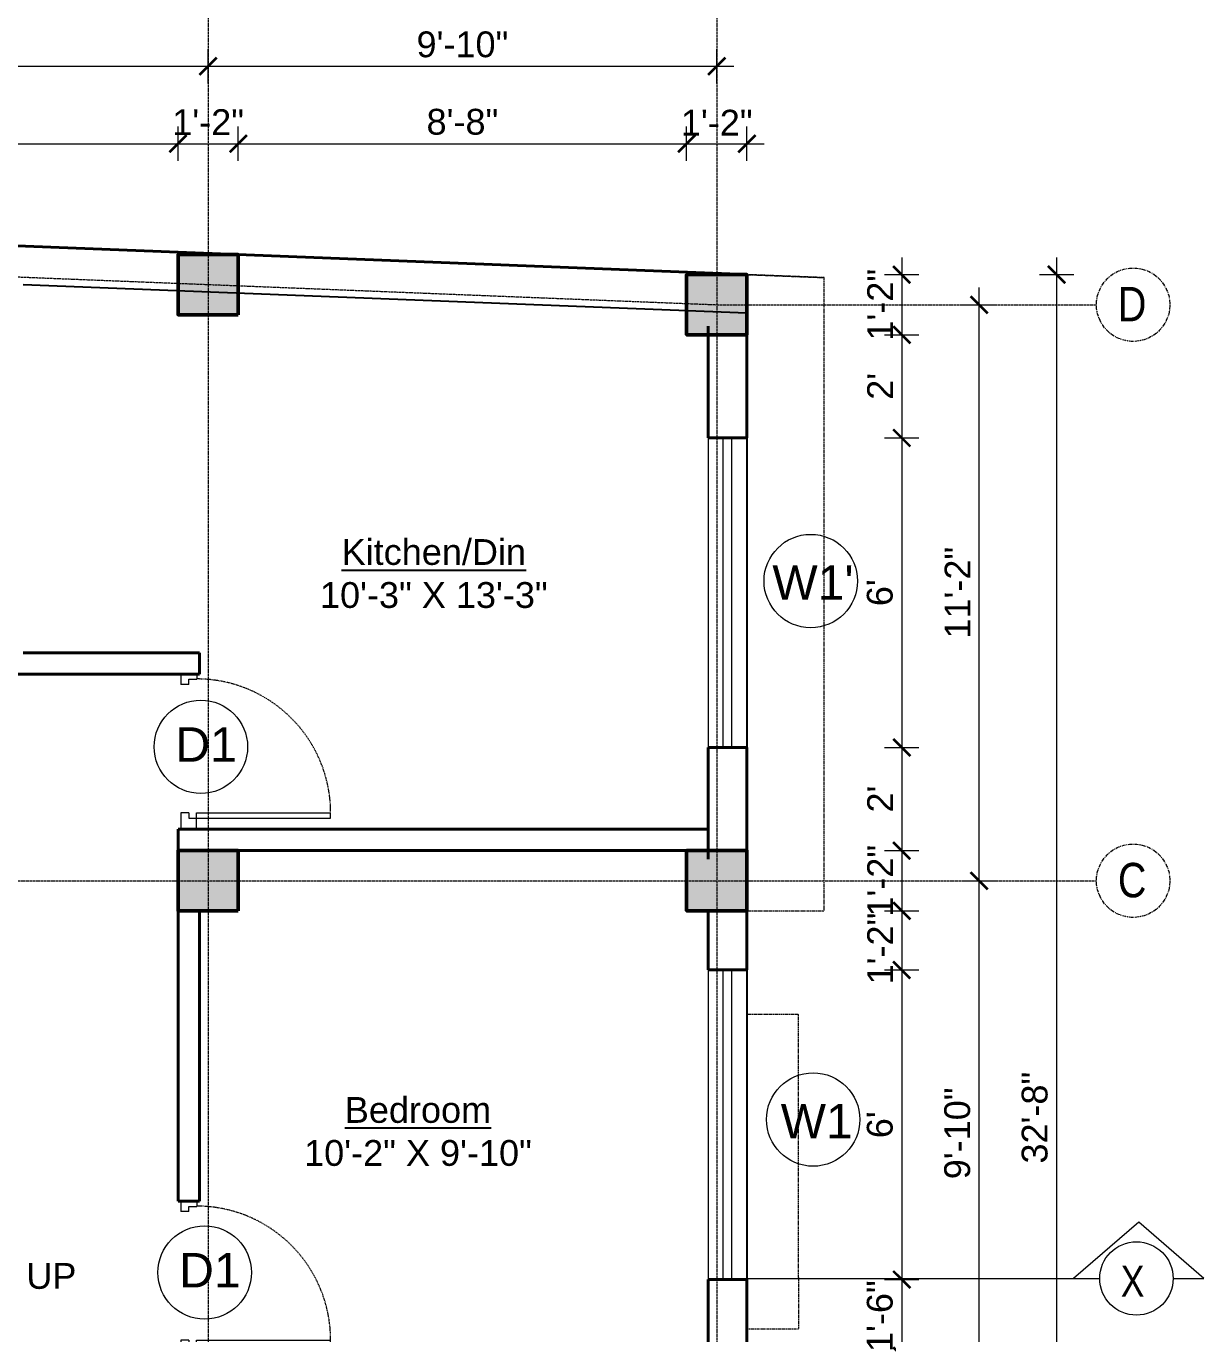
# Model space of a CAD drawing. Header units: inches. Extents: x 135267 to 147066, y -21506 to -19082.
# Drawn here: x 143950.9 to 144224.7, y -19623.5 to -19319.4 of the extents above; entities that cross this region are included whole.
import ezdxf

# ---------------------------------------------------------------- set-up
doc = ezdxf.new("R2010")
doc.units = ezdxf.units.IN
doc.header["$LTSCALE"] = 0.5
doc.header["$MEASUREMENT"] = 0
doc.header["$PDMODE"] = 66
doc.linetypes.add('CENTER', pattern=[2, 1.25, -0.25, 0.25, -0.25])
doc.linetypes.add('HIDDEN', pattern=[0.375, 0.25, -0.125])
for name, color, linetype, lineweight in [('Annotate-Lite.w', 177, 'Continuous', 9), ('Annotations-Bold.w', 177, 'Continuous', 13), ('C-COLUMN', 1, 'Continuous', 50), ('DIM 1-100', 4, 'Continuous', 13), ('Door-Window.w', 4, 'Continuous', 15), ('HACTH', 253, 'Continuous', 9), ('TEXT', 220, 'Continuous', 9), ('Toilet', 7, 'Continuous', 25), ('wall', 1, 'Continuous', 40), ('window', 4, 'Continuous', 13)]:
    doc.layers.add(name, color=color, linetype=linetype, lineweight=lineweight)
doc.styles.add('ARAIL', font='ARIALN.TTF')
doc.styles.add('arial.', font='arial.ttf')
doc.styles.add('gaurav', font='arial.ttf')
doc.styles.get("Standard").update_dxf_attribs({"font": 'arial.ttf'})
doc.dimstyles.new('1 by 96', dxfattribs={"dimtxt": 6, "dimasz": 4, "dimexe": 4, "dimexo": 4, "dimgap": 2, "dimtad": 1, "dimdec": 0, "dimzin": 0, "dimdsep": 46, "dimlunit": 4, "dimtxsty": 'Standard', "dimblk": 'ARCHTICK', "dimcen": 0, "dimdle": 4, "dimadec": 0, "dimazin": 0, "dimtfac": 1, "dimtdec": 0, "dimtix": 1, "dimtofl": 0, "dimtmove": 1, "dimatfit": 3, "dimldrblk": 'ARCHTICK', "dimfxl": 4, "dimfxlon": 1, "dimtolj": 1, "dimtzin": 0, "dimlwd": -1, "dimlwe": -1, "dimarcsym": 0})

# ---------------------------------------------------------------- blocks, each defined once
blk = doc.blocks.new('3-0')
at = {"ltscale": 3}
for p, q in [((11063.05, 10097.68), (11065.97, 10099.9)), ((11065.25, 10097.81), (11066.71, 10098.92)), ((11065.97, 10099.9), (11066.71, 10098.92)), ((11063.05, 10097.68), (11064.53, 10095.73)), ((11065.99, 10096.84), (11064.53, 10095.73)), ((11065.99, 10096.84), (11065.25, 10097.81)), ((11085.5, 10074.13), (11110.32, 10092.96)), ((11111.05, 10091.97), (11110.32, 10092.96)), ((11086.24, 10073.15), (11111.05, 10091.97)), ((11084.04, 10073.02), (11082.57, 10071.91)), ((11082.57, 10071.91), (11084.79, 10068.98)), ((11084.04, 10073.02), (11084.78, 10072.04)), ((11084.78, 10072.04), (11086.24, 10073.15)), ((11084.79, 10068.98), (11087.72, 10071.2)), ((11086.24, 10073.15), (11085.5, 10074.13)), ((11087.72, 10071.2), (11086.24, 10073.15))]:
    blk.add_line(p, q, dxfattribs=at)
at = {"layer": 'Door-Window.w', "color": 9, "linetype": 'HIDDEN', "lineweight": 18}
blk.add_arc((11085.5, 10074.13), 31.16, 37.1906, 127.1465, dxfattribs=at)
blk = doc.blocks.new('_ArchTick')
at = {"color": 0, "linetype": 'ByBlock', "const_width": 0.15}
blk.add_lwpolyline([(-0.5, -0.5), (0.5, 0.5)], dxfattribs=at)
blk = doc.blocks.new('*D45')
at = {"layer": 'Defpoints', "color": 0, "transparency": 16777216}
for p in [(143986.25, -19346.72), (143889.66, -19368.06), (143986.25, -19372.5)]:
    blk.add_point(p, dxfattribs=at)
at = {"layer": 'DIM 1-100', "color": 0, "transparency": 16777216}
for p, q in [((143889.66, -19350.72), (143889.66, -19342.72)), ((143986.25, -19350.72), (143986.25, -19342.72)), ((143885.66, -19346.72), (143990.25, -19346.72))]:
    blk.add_line(p, q, dxfattribs=at)
at = {"layer": 'DIM 1-100', "color": 0, "transparency": 16777216, "xscale": 4, "yscale": 4, "zscale": 4, "rotation": 180}
blk.add_blockref('_ArchTick', (143889.66, -19346.72), dxfattribs=at)
at = {"layer": 'DIM 1-100', "color": 0, "transparency": 16777216, "xscale": 4, "yscale": 4, "zscale": 4}
blk.add_blockref('_ArchTick', (143986.25, -19346.72), dxfattribs=at)
at = {"layer": 'DIM 1-100', "color": 0, "transparency": 16777216, "insert": (143937.96, -19341.66), "char_height": 6, "attachment_point": 5}
blk.add_mtext('\\A1;8\'-1"', dxfattribs=at)
blk = doc.blocks.new('*D46')
at = {"layer": 'Defpoints', "color": 0, "transparency": 16777216}
for p in [(144000.25, -19346.72), (143986.25, -19372.5), (144000.25, -19372.5)]:
    blk.add_point(p, dxfattribs=at)
at = {"layer": 'DIM 1-100', "color": 0, "transparency": 16777216}
for p, q in [((143986.25, -19350.72), (143986.25, -19342.72)), ((144000.25, -19350.72), (144000.25, -19342.72)), ((143982.25, -19346.72), (144004.25, -19346.72))]:
    blk.add_line(p, q, dxfattribs=at)
at = {"layer": 'DIM 1-100', "color": 0, "transparency": 16777216, "xscale": 4, "yscale": 4, "zscale": 4, "rotation": 180}
blk.add_blockref('_ArchTick', (143986.25, -19346.72), dxfattribs=at)
at = {"layer": 'DIM 1-100', "color": 0, "transparency": 16777216, "xscale": 4, "yscale": 4, "zscale": 4}
blk.add_blockref('_ArchTick', (144000.25, -19346.72), dxfattribs=at)
at = {"layer": 'DIM 1-100', "color": 0, "transparency": 16777216, "insert": (143993.25, -19341.71), "char_height": 6, "attachment_point": 5}
blk.add_mtext('\\A1;1\'-2"', dxfattribs=at)
blk = doc.blocks.new('*D47')
at = {"layer": 'Defpoints', "color": 0, "transparency": 16777216}
for p in [(144104.49, -19346.72), (144000.25, -19372.5), (144104.49, -19377.17)]:
    blk.add_point(p, dxfattribs=at)
at = {"layer": 'DIM 1-100', "color": 0, "transparency": 16777216}
for p, q in [((144000.25, -19350.72), (144000.25, -19342.72)), ((144104.49, -19350.72), (144104.49, -19342.72)), ((143996.25, -19346.72), (144108.49, -19346.72))]:
    blk.add_line(p, q, dxfattribs=at)
at = {"layer": 'DIM 1-100', "color": 0, "transparency": 16777216, "xscale": 4, "yscale": 4, "zscale": 4, "rotation": 180}
blk.add_blockref('_ArchTick', (144000.25, -19346.72), dxfattribs=at)
at = {"layer": 'DIM 1-100', "color": 0, "transparency": 16777216, "xscale": 4, "yscale": 4, "zscale": 4}
blk.add_blockref('_ArchTick', (144104.49, -19346.72), dxfattribs=at)
at = {"layer": 'DIM 1-100', "color": 0, "transparency": 16777216, "insert": (144052.37, -19341.66), "char_height": 6, "attachment_point": 5}
blk.add_mtext('\\A1;8\'-8"', dxfattribs=at)
blk = doc.blocks.new('*D48')
at = {"layer": 'Defpoints', "color": 0, "transparency": 16777216}
for p in [(144118.49, -19346.72), (144104.49, -19377.17), (144118.49, -19377.17)]:
    blk.add_point(p, dxfattribs=at)
at = {"layer": 'DIM 1-100', "color": 0, "transparency": 16777216}
for p, q in [((144104.49, -19350.72), (144104.49, -19342.72)), ((144118.49, -19350.72), (144118.49, -19342.72)), ((144100.49, -19346.72), (144122.49, -19346.72))]:
    blk.add_line(p, q, dxfattribs=at)
at = {"layer": 'DIM 1-100', "color": 0, "transparency": 16777216, "xscale": 4, "yscale": 4, "zscale": 4, "rotation": 180}
blk.add_blockref('_ArchTick', (144104.49, -19346.72), dxfattribs=at)
at = {"layer": 'DIM 1-100', "color": 0, "transparency": 16777216, "xscale": 4, "yscale": 4, "zscale": 4}
blk.add_blockref('_ArchTick', (144118.49, -19346.72), dxfattribs=at)
at = {"layer": 'DIM 1-100', "color": 0, "transparency": 16777216, "insert": (144111.49, -19341.84), "char_height": 6, "attachment_point": 5}
blk.add_mtext('\\A1;1\'-2"', dxfattribs=at)
blk = doc.blocks.new('*D49')
at = {"layer": 'Defpoints', "color": 0, "transparency": 16777216}
for p in [(144118.49, -19377.17), (144118.49, -19391.17), (144154.49, -19391.17)]:
    blk.add_point(p, dxfattribs=at)
at = {"layer": 'DIM 1-100', "color": 0, "transparency": 16777216}
for p, q in [((144154.49, -19373.17), (144154.49, -19395.17)), ((144150.49, -19377.17), (144158.49, -19377.17)), ((144150.49, -19391.17), (144158.49, -19391.17))]:
    blk.add_line(p, q, dxfattribs=at)
at = {"layer": 'DIM 1-100', "color": 0, "transparency": 16777216, "xscale": 4, "yscale": 4, "zscale": 4}
for p, rotation in [((144154.49, -19377.17), 90), ((144154.49, -19391.17), 270)]:
    blk.add_blockref('_ArchTick', p, dxfattribs=dict(at, rotation=rotation))
at = {"layer": 'DIM 1-100', "color": 0, "transparency": 16777216, "insert": (144149.47, -19384.17), "char_height": 6, "attachment_point": 5, "rotation": 90}
blk.add_mtext('\\A1;1\'-2"', dxfattribs=at)
blk = doc.blocks.new('*D50')
at = {"layer": 'Defpoints', "color": 0, "transparency": 16777216}
for p in [(144118.49, -19391.17), (144118.49, -19415.14), (144154.49, -19415.14)]:
    blk.add_point(p, dxfattribs=at)
at = {"layer": 'DIM 1-100', "color": 0, "transparency": 16777216}
for p, q in [((144154.49, -19387.17), (144154.49, -19419.14)), ((144150.49, -19391.17), (144158.49, -19391.17)), ((144150.49, -19415.14), (144158.49, -19415.14))]:
    blk.add_line(p, q, dxfattribs=at)
at = {"layer": 'DIM 1-100', "color": 0, "transparency": 16777216, "xscale": 4, "yscale": 4, "zscale": 4}
for p, rotation in [((144154.49, -19391.17), 90), ((144154.49, -19415.14), 270)]:
    blk.add_blockref('_ArchTick', p, dxfattribs=dict(at, rotation=rotation))
at = {"layer": 'DIM 1-100', "color": 0, "transparency": 16777216, "insert": (144149.47, -19403.15), "char_height": 6, "attachment_point": 5, "rotation": 90}
blk.add_mtext("\\A1;2'", dxfattribs=at)
blk = doc.blocks.new('*D51')
at = {"layer": 'Defpoints', "color": 0, "transparency": 16777216}
for p in [(144118.49, -19415.14), (144118.49, -19487.14), (144154.49, -19487.14)]:
    blk.add_point(p, dxfattribs=at)
at = {"layer": 'DIM 1-100', "color": 0, "transparency": 16777216}
for p, q in [((144154.49, -19411.14), (144154.49, -19491.14)), ((144150.49, -19415.14), (144158.49, -19415.14)), ((144150.49, -19487.14), (144158.49, -19487.14))]:
    blk.add_line(p, q, dxfattribs=at)
at = {"layer": 'DIM 1-100', "color": 0, "transparency": 16777216, "xscale": 4, "yscale": 4, "zscale": 4}
for p, rotation in [((144154.49, -19415.14), 90), ((144154.49, -19487.14), 270)]:
    blk.add_blockref('_ArchTick', p, dxfattribs=dict(at, rotation=rotation))
at = {"layer": 'DIM 1-100', "color": 0, "transparency": 16777216, "insert": (144149.42, -19451.14), "char_height": 6, "attachment_point": 5, "rotation": 90}
blk.add_mtext("\\A1;6'", dxfattribs=at)
blk = doc.blocks.new('*D52')
at = {"layer": 'Defpoints', "color": 0, "transparency": 16777216}
for p in [(144118.49, -19487.14), (144118.49, -19511.12), (144154.49, -19511.12)]:
    blk.add_point(p, dxfattribs=at)
at = {"layer": 'DIM 1-100', "color": 0, "transparency": 16777216}
for p, q in [((144154.49, -19483.14), (144154.49, -19515.12)), ((144150.49, -19487.14), (144158.49, -19487.14)), ((144150.49, -19511.12), (144158.49, -19511.12))]:
    blk.add_line(p, q, dxfattribs=at)
at = {"layer": 'DIM 1-100', "color": 0, "transparency": 16777216, "xscale": 4, "yscale": 4, "zscale": 4}
for p, rotation in [((144154.49, -19487.14), 90), ((144154.49, -19511.12), 270)]:
    blk.add_blockref('_ArchTick', p, dxfattribs=dict(at, rotation=rotation))
at = {"layer": 'DIM 1-100', "color": 0, "transparency": 16777216, "insert": (144149.47, -19499.13), "char_height": 6, "attachment_point": 5, "rotation": 90}
blk.add_mtext("\\A1;2'", dxfattribs=at)
blk = doc.blocks.new('*D53')
at = {"layer": 'Defpoints', "color": 0, "transparency": 16777216}
for p in [(144118.49, -19511.12), (144118.49, -19525.12), (144154.49, -19525.12)]:
    blk.add_point(p, dxfattribs=at)
at = {"layer": 'DIM 1-100', "color": 0, "transparency": 16777216}
for p, q in [((144154.49, -19507.12), (144154.49, -19529.12)), ((144150.49, -19511.12), (144158.49, -19511.12)), ((144150.49, -19525.12), (144158.49, -19525.12))]:
    blk.add_line(p, q, dxfattribs=at)
at = {"layer": 'DIM 1-100', "color": 0, "transparency": 16777216, "xscale": 4, "yscale": 4, "zscale": 4}
for p, rotation in [((144154.49, -19511.12), 90), ((144154.49, -19525.12), 270)]:
    blk.add_blockref('_ArchTick', p, dxfattribs=dict(at, rotation=rotation))
at = {"layer": 'DIM 1-100', "color": 0, "transparency": 16777216, "insert": (144149.47, -19518.12), "char_height": 6, "attachment_point": 5, "rotation": 90}
blk.add_mtext('\\A1;1\'-2"', dxfattribs=at)
blk = doc.blocks.new('*D54')
at = {"layer": 'Defpoints', "color": 0, "transparency": 16777216}
for p in [(144118.49, -19525.12), (144118.49, -19538.87), (144154.49, -19538.87)]:
    blk.add_point(p, dxfattribs=at)
at = {"layer": 'DIM 1-100', "color": 0, "transparency": 16777216}
for p, q in [((144154.49, -19521.12), (144154.49, -19542.87)), ((144150.49, -19525.12), (144158.49, -19525.12)), ((144150.49, -19538.87), (144158.49, -19538.87))]:
    blk.add_line(p, q, dxfattribs=at)
at = {"layer": 'DIM 1-100', "color": 0, "transparency": 16777216, "xscale": 4, "yscale": 4, "zscale": 4}
for p, rotation in [((144154.49, -19525.12), 90), ((144154.49, -19538.87), 270)]:
    blk.add_blockref('_ArchTick', p, dxfattribs=dict(at, rotation=rotation))
at = {"layer": 'DIM 1-100', "color": 0, "transparency": 16777216, "insert": (144149.47, -19533.89), "char_height": 6, "attachment_point": 5, "rotation": 90}
blk.add_mtext('\\A1;1\'-2"', dxfattribs=at)
blk = doc.blocks.new('*D55')
at = {"layer": 'Defpoints', "color": 0, "transparency": 16777216}
for p in [(144118.49, -19538.87), (144118.49, -19610.87), (144154.49, -19610.87)]:
    blk.add_point(p, dxfattribs=at)
at = {"layer": 'DIM 1-100', "color": 0, "transparency": 16777216}
for p, q in [((144154.49, -19534.87), (144154.49, -19614.87)), ((144150.49, -19538.87), (144158.49, -19538.87)), ((144150.49, -19610.87), (144158.49, -19610.87))]:
    blk.add_line(p, q, dxfattribs=at)
at = {"layer": 'DIM 1-100', "color": 0, "transparency": 16777216, "xscale": 4, "yscale": 4, "zscale": 4}
for p, rotation in [((144154.49, -19538.87), 90), ((144154.49, -19610.87), 270)]:
    blk.add_blockref('_ArchTick', p, dxfattribs=dict(at, rotation=rotation))
at = {"layer": 'DIM 1-100', "color": 0, "transparency": 16777216, "insert": (144149.42, -19574.87), "char_height": 6, "attachment_point": 5, "rotation": 90}
blk.add_mtext("\\A1;6'", dxfattribs=at)
blk = doc.blocks.new('*D56')
at = {"layer": 'Defpoints', "color": 0, "transparency": 16777216}
for p in [(144118.49, -19610.87), (144118.49, -19628.62), (144154.49, -19628.62)]:
    blk.add_point(p, dxfattribs=at)
at = {"layer": 'DIM 1-100', "color": 0, "transparency": 16777216}
for p, q in [((144154.49, -19606.87), (144154.49, -19632.62)), ((144150.49, -19610.87), (144158.49, -19610.87)), ((144150.49, -19628.62), (144158.49, -19628.62))]:
    blk.add_line(p, q, dxfattribs=at)
at = {"layer": 'DIM 1-100', "color": 0, "transparency": 16777216, "xscale": 4, "yscale": 4, "zscale": 4}
for p, rotation in [((144154.49, -19610.87), 90), ((144154.49, -19628.62), 270)]:
    blk.add_blockref('_ArchTick', p, dxfattribs=dict(at, rotation=rotation))
at = {"layer": 'DIM 1-100', "color": 0, "transparency": 16777216, "insert": (144149.42, -19619.38), "char_height": 6, "attachment_point": 5, "rotation": 90}
blk.add_mtext('\\A1;1\'-6"', dxfattribs=at)
blk = doc.blocks.new('*D63')
at = {"layer": 'Defpoints', "color": 0, "transparency": 16777216}
for p in [(144118.49, -19518.12), (144172.49, -19518.12), (144118.49, -19635.62)]:
    blk.add_point(p, dxfattribs=at)
at = {"layer": 'DIM 1-100', "color": 0, "transparency": 16777216}
for p, q in [((144172.49, -19639.62), (144172.49, -19514.12)), ((144168.49, -19518.12), (144176.49, -19518.12)), ((144168.49, -19635.62), (144176.49, -19635.62))]:
    blk.add_line(p, q, dxfattribs=at)
at = {"layer": 'DIM 1-100', "color": 0, "transparency": 16777216, "xscale": 4, "yscale": 4, "zscale": 4}
for p, rotation in [((144172.49, -19518.12), 90), ((144172.49, -19635.62), 270)]:
    blk.add_blockref('_ArchTick', p, dxfattribs=dict(at, rotation=rotation))
at = {"layer": 'DIM 1-100', "color": 0, "transparency": 16777216, "insert": (144167.42, -19576.87), "char_height": 6, "attachment_point": 5, "rotation": 90}
blk.add_mtext('\\A1;9\'-10"', dxfattribs=at)
blk = doc.blocks.new('*D64')
at = {"layer": 'Defpoints', "color": 0, "transparency": 16777216}
for p in [(144118.49, -19384.17), (144172.49, -19384.17), (144118.49, -19518.12)]:
    blk.add_point(p, dxfattribs=at)
at = {"layer": 'DIM 1-100', "color": 0, "transparency": 16777216}
for p, q in [((144172.49, -19522.12), (144172.49, -19380.17)), ((144168.49, -19384.17), (144176.49, -19384.17)), ((144168.49, -19518.12), (144176.49, -19518.12))]:
    blk.add_line(p, q, dxfattribs=at)
at = {"layer": 'DIM 1-100', "color": 0, "transparency": 16777216, "xscale": 4, "yscale": 4, "zscale": 4}
for p, rotation in [((144172.49, -19384.17), 90), ((144172.49, -19518.12), 270)]:
    blk.add_blockref('_ArchTick', p, dxfattribs=dict(at, rotation=rotation))
at = {"layer": 'DIM 1-100', "color": 0, "transparency": 16777216, "insert": (144167.47, -19451.14), "char_height": 6, "attachment_point": 5, "rotation": 90}
blk.add_mtext('\\A1;11\'-2"', dxfattribs=at)
blk = doc.blocks.new('*D65')
at = {"layer": 'Defpoints', "color": 0, "transparency": 16777216}
for p in [(144118.49, -19377.17), (144118.49, -19769.27), (144190.49, -19769.27)]:
    blk.add_point(p, dxfattribs=at)
at = {"layer": 'DIM 1-100', "color": 0, "transparency": 16777216}
for p, q in [((144190.49, -19373.17), (144190.49, -19773.27)), ((144186.49, -19377.17), (144194.49, -19377.17)), ((144186.49, -19769.27), (144194.49, -19769.27))]:
    blk.add_line(p, q, dxfattribs=at)
at = {"layer": 'DIM 1-100', "color": 0, "transparency": 16777216, "xscale": 4, "yscale": 4, "zscale": 4}
for p, rotation in [((144190.49, -19377.17), 90), ((144190.49, -19769.27), 270)]:
    blk.add_blockref('_ArchTick', p, dxfattribs=dict(at, rotation=rotation))
at = {"layer": 'DIM 1-100', "color": 0, "transparency": 16777216, "insert": (144185.42, -19573.22), "char_height": 6, "attachment_point": 5, "rotation": 90}
blk.add_mtext('\\A1;32\'-8"', dxfattribs=at)
blk = doc.blocks.new('*D66')
at = {"layer": 'Defpoints', "color": 0, "transparency": 16777216}
for p in [(143993.25, -19328.72), (143882.66, -19368.06), (143993.25, -19372.23)]:
    blk.add_point(p, dxfattribs=at)
at = {"layer": 'DIM 1-100', "color": 0, "transparency": 16777216}
for p, q in [((143882.66, -19332.72), (143882.66, -19324.72)), ((143993.25, -19332.72), (143993.25, -19324.72)), ((143878.66, -19328.72), (143997.25, -19328.72))]:
    blk.add_line(p, q, dxfattribs=at)
at = {"layer": 'DIM 1-100', "color": 0, "transparency": 16777216, "xscale": 4, "yscale": 4, "zscale": 4, "rotation": 180}
blk.add_blockref('_ArchTick', (143882.66, -19328.72), dxfattribs=at)
at = {"layer": 'DIM 1-100', "color": 0, "transparency": 16777216, "xscale": 4, "yscale": 4, "zscale": 4}
blk.add_blockref('_ArchTick', (143993.25, -19328.72), dxfattribs=at)
at = {"layer": 'DIM 1-100', "color": 0, "transparency": 16777216, "insert": (143937.96, -19323.66), "char_height": 6, "attachment_point": 5}
blk.add_mtext('\\A1;9\'-3"', dxfattribs=at)
blk = doc.blocks.new('*D67')
at = {"layer": 'Defpoints', "color": 0, "transparency": 16777216}
for p in [(144111.49, -19328.72), (143993.25, -19372.23), (144111.49, -19376.89)]:
    blk.add_point(p, dxfattribs=at)
at = {"layer": 'DIM 1-100', "color": 0, "transparency": 16777216}
for p, q in [((143993.25, -19332.72), (143993.25, -19324.72)), ((144111.49, -19332.72), (144111.49, -19324.72)), ((143989.25, -19328.72), (144115.49, -19328.72))]:
    blk.add_line(p, q, dxfattribs=at)
at = {"layer": 'DIM 1-100', "color": 0, "transparency": 16777216, "xscale": 4, "yscale": 4, "zscale": 4, "rotation": 180}
blk.add_blockref('_ArchTick', (143993.25, -19328.72), dxfattribs=at)
at = {"layer": 'DIM 1-100', "color": 0, "transparency": 16777216, "xscale": 4, "yscale": 4, "zscale": 4}
blk.add_blockref('_ArchTick', (144111.49, -19328.72), dxfattribs=at)
at = {"layer": 'DIM 1-100', "color": 0, "transparency": 16777216, "insert": (144052.37, -19323.66), "char_height": 6, "attachment_point": 5}
blk.add_mtext('\\A1;9\'-10"', dxfattribs=at)
blk = doc.blocks.new('*D68')
at = {"layer": 'Defpoints', "color": 0, "transparency": 16777216}
for p in [(143875.72, -19310.72), (143875.72, -19367.59), (144118.49, -19377.17)]:
    blk.add_point(p, dxfattribs=at)
at = {"layer": 'DIM 1-100', "color": 0, "transparency": 16777216}
for p, q in [((143875.72, -19314.72), (143875.72, -19306.72)), ((144118.49, -19314.72), (144118.49, -19306.72)), ((144122.49, -19310.72), (143871.72, -19310.72))]:
    blk.add_line(p, q, dxfattribs=at)
at = {"layer": 'DIM 1-100', "color": 0, "transparency": 16777216, "xscale": 4, "yscale": 4, "zscale": 4, "rotation": 180}
blk.add_blockref('_ArchTick', (143875.72, -19310.72), dxfattribs=at)
at = {"layer": 'DIM 1-100', "color": 0, "transparency": 16777216, "xscale": 4, "yscale": 4, "zscale": 4}
blk.add_blockref('_ArchTick', (144118.49, -19310.72), dxfattribs=at)
at = {"layer": 'DIM 1-100', "color": 0, "transparency": 16777216, "insert": (143997.1, -19305.66), "char_height": 6, "attachment_point": 5}
blk.add_mtext('\\A1;20\'-3"', dxfattribs=at)

msp = doc.modelspace()

# ---------------------------------------------------------------- hatches: boundary and pattern name
at = {"layer": 'C-COLUMN'}
h = msp.add_hatch(color=256, dxfattribs=at)
h.dxf.hatch_style = 1
h.paths.add_polyline_path([(143986.25, -19372.5), (143986.25, -19386.5), (144000.25, -19386.5), (144000.25, -19372.5)])
h = msp.add_hatch(color=256, dxfattribs=at)
h.dxf.hatch_style = 1
h.paths.add_polyline_path([(144104.49, -19377.17), (144104.49, -19391.17), (144118.49, -19391.17), (144118.49, -19377.17)])
h = msp.add_hatch(color=256, dxfattribs=at)
h.dxf.hatch_style = 1
h.paths.add_polyline_path([(143986.25, -19511.12), (143986.25, -19525.12), (144000.25, -19525.12), (144000.25, -19511.12)])
h = msp.add_hatch(color=256, dxfattribs=at)
h.dxf.hatch_style = 1
h.paths.add_polyline_path([(144104.49, -19511.12), (144104.49, -19525.12), (144118.49, -19525.12), (144118.49, -19511.12)])

# ---------------------------------------------------------------- linework, layer by layer
at = {"layer": 'Annotate-Lite.w', "ltscale": 0.005}
for centre in [(144133.34, -19448.43), (143991.56, -19486.99), (144133.9, -19573.66), (143992.44, -19609.24)]:
    msp.add_circle(centre, 10.86, dxfattribs=at)
at = {"layer": 'Annotations-Bold.w', "linetype": 'CENTER', "ltscale": 0.3}
for p, q in [((143993.25, -19292.05), (143993.25, -19852.27)), ((144111.49, -19292.05), (144111.49, -19852.27)), ((143753, -19518.12), (144199.76, -19518.12))]:
    msp.add_line(p, q, dxfattribs=at)
msp.add_lwpolyline([(143753, -19375.06), (143882.66, -19375.06), (144111.49, -19384.17), (144199.76, -19384.17)], dxfattribs=at)
at = {"layer": 'Annotations-Bold.w', "linetype": 'CENTER', "ltscale": 1.5}
for centre in [(144208.29, -19384.17), (144208.29, -19518.12)]:
    msp.add_circle(centre, 8.53, dxfattribs=at)
at = {"layer": 'C-COLUMN'}
for points in [[(144000.25, -19386.5), (144000.25, -19372.5), (143986.25, -19372.5), (143986.25, -19386.5)], [(144118.49, -19391.17), (144118.49, -19377.17), (144104.49, -19377.17), (144104.49, -19391.17)], [(144000.25, -19525.12), (144000.25, -19511.12), (143986.25, -19511.12), (143986.25, -19525.12)], [(144118.49, -19525.12), (144118.49, -19511.12), (144104.49, -19511.12), (144104.49, -19525.12)]]:
    msp.add_lwpolyline(points, close=True, dxfattribs=at)
at = {"layer": 'Defpoints'}
msp.add_lwpolyline([(143875.72, -19367.59), (144118.49, -19377.17), (144118.49, -19769.27), (143815.09, -19769.16), (143875.72, -19367.59)], dxfattribs=at)
at = {"layer": 'HACTH', "linetype": 'HIDDEN', "ltscale": 0.3}
for p, q in [((144118.49, -19377.17), (144136.49, -19377.87)), ((144136.49, -19386.88), (144136.49, -19377.87)), ((144136.49, -19516.12), (144136.49, -19386.88)), ((144136.49, -19525.12), (144136.49, -19516.12)), ((144118.49, -19525.12), (144136.49, -19525.12)), ((144118.49, -19549.12), (144130.49, -19549.12)), ((144118.49, -19549.12), (144130.49, -19549.12)), ((144130.49, -19610.37), (144130.49, -19549.12)), ((144130.49, -19610.37), (144130.49, -19549.12)), ((144130.49, -19610.37), (144130.49, -19622.37)), ((144130.49, -19610.37), (144130.49, -19622.37)), ((144130.49, -19622.37), (144118.49, -19622.37)), ((144130.49, -19622.37), (144118.49, -19622.37))]:
    msp.add_line(p, q, dxfattribs=at)
msp.add_lwpolyline([(144136.49, -19377.87), (144118.49, -19377.17)], dxfattribs=at)
at = {"layer": 'TEXT'}
for points in [[(144217.58, -19610.62), (144224.72, -19610.62), (144209.58, -19597.54), (144194.44, -19610.62)], [(144118.49, -19610.62), (144200.51, -19610.62)]]:
    msp.add_lwpolyline(points, dxfattribs=at)
msp.add_circle((144209.05, -19610.62), 8.53, dxfattribs=at)
at = {"layer": 'Toilet'}
for p, q in [((144118.49, -19377.17), (143875.72, -19367.59)), ((144118.49, -19377.17), (143875.72, -19367.59)), ((144118.49, -19386.17), (143950.25, -19379.54))]:
    msp.add_line(p, q, dxfattribs=at)
at = {"layer": 'wall'}
for p, q in [((144109.49, -19415.14), (144118.49, -19415.14)), ((143950.25, -19465.12), (143991.25, -19465.12)), ((143991.25, -19470.12), (143991.25, -19465.12)), ((143945.25, -19470.12), (143991.25, -19470.12)), ((144109.49, -19487.14), (144118.49, -19487.14)), ((143986.25, -19506.12), (144109.49, -19506.12)), ((143986.25, -19511.12), (143986.25, -19506.12)), ((144000.25, -19511.12), (144104.49, -19511.12)), ((143986.25, -19592.62), (143986.25, -19525.12)), ((143991.25, -19592.62), (143991.25, -19525.12)), ((144109.49, -19538.87), (144118.49, -19538.87)), ((143986.25, -19592.62), (143991.25, -19592.62)), ((144109.49, -19610.87), (144118.49, -19610.87))]:
    msp.add_line(p, q, dxfattribs=at)
for points in [[(144118.49, -19415.14), (144118.49, -19377.17), (143875.72, -19367.59), (143862.28, -19456.58)], [(144109.49, -19415.14), (144109.49, -19389.17)], [(144109.49, -19513.12), (144109.49, -19487.14)], [(144118.49, -19538.87), (144118.49, -19487.14)], [(144109.49, -19538.87), (144109.49, -19525.12)], [(144109.49, -19628.62), (144109.49, -19610.87)], [(144118.49, -19628.62), (144118.49, -19610.87)]]:
    msp.add_lwpolyline(points, dxfattribs=at)
at = {"layer": 'window'}
for p, q in [((144109.49, -19415.14), (144109.49, -19487.14)), ((144112.99, -19487.14), (144112.99, -19415.14)), ((144114.99, -19487.14), (144114.99, -19415.14)), ((144118.49, -19487.14), (144118.49, -19415.14)), ((144109.49, -19538.87), (144109.49, -19610.87)), ((144112.99, -19610.87), (144112.99, -19538.87)), ((144114.99, -19610.87), (144114.99, -19538.87)), ((144118.49, -19610.87), (144118.49, -19538.87))]:
    msp.add_line(p, q, dxfattribs=at)

# ---------------------------------------------------------------- block references
at = {"layer": 'Door-Window.w', "linetype": 'ByBlock'}
for p, xscale, yscale, zscale, rotation in [((145029.16, -31886.21), 0.8331589850765497, 0.8331589850765497, 0.8331589850765497, 52.73306286131275), ((129073.17, -20826.59), 0.9997910039624013, 0.9997910039624013, 0.9997910039624013, 322.8094047801953), ((129073.17, -20949.18), 0.9997910039624013, 0.9997910039624013, 0.9997910039624013, 322.8094047801953)]:
    msp.add_blockref('3-0', p, dxfattribs=dict(at, xscale=xscale, yscale=yscale, zscale=zscale, rotation=rotation))

# ---------------------------------------------------------------- texts
at = {"layer": 'Annotate-Lite.w', "ltscale": 0.005, "char_height": 8, "attachment_point": 1, "style": 'gaurav'}
for s, insert in [("W1'", (144124.41, -19444.78)), ('D1', (143985.64, -19482.44)), ('W1', (144126.35, -19570.01)), ('D1', (143986.52, -19604.69))]:
    msp.add_mtext_dynamic_manual_height_columns(s, width=8, gutter_width=100, heights=[0], dxfattribs=dict(at, insert=insert))
at = {"layer": 'Annotations-Bold.w', "linetype": 'CENTER', "ltscale": 1.5, "char_height": 8, "attachment_point": 1, "style": 'ARAIL'}
for s, insert in [('D', (144204.75, -19380.03)), ('C', (144204.75, -19513.98))]:
    msp.add_mtext_dynamic_manual_height_columns(s, width=6.5393, gutter_width=100, heights=[0], dxfattribs=dict(at, insert=insert))
at = {"layer": 'TEXT', "lineweight": -2, "char_height": 6, "width": 127.5059, "attachment_point": 5, "style": 'arial.'}
for s, insert in [('{\\LKitchen/Din\\P}10\'-3" X 13\'-3"', (144045.72, -19446.72)), ('{\\LBedroom\\P}10\'-2" X 9\'-10"', (144042.03, -19576.47)), ('UP', (143956.81, -19610.07))]:
    msp.add_mtext(s, dxfattribs=dict(at, insert=insert))
at = {"layer": 'TEXT', "insert": (144205.41, -19607.67), "char_height": 7.2, "attachment_point": 1, "style": 'ARAIL'}
msp.add_mtext_dynamic_manual_height_columns('X', width=125.4648, gutter_width=90, heights=[0], dxfattribs=at)

# ---------------------------------------------------------------- dimensions: what is measured, and where the dimension line sits
at = {"layer": 'DIM 1-100'}
for base, p1, p2, angle, picture, middle in [((143875.72, -19310.72), (144118.49, -19377.17), (143875.72, -19367.59), 180, '*D68', (143997.1, -19305.66)), ((143993.25, -19328.72), (143882.66, -19368.06), (143993.25, -19372.23), 180, '*D66', (143937.96, -19323.66)), ((144111.49, -19328.72), (143993.25, -19372.23), (144111.49, -19376.89), 180, '*D67', (144052.37, -19323.66)), ((143986.25, -19346.72), (143889.66, -19368.06), (143986.25, -19372.5), 180, '*D45', (143937.96, -19341.66)), ((144104.49, -19346.72), (144000.25, -19372.5), (144104.49, -19377.17), 180, '*D47', (144052.37, -19341.66)), ((144190.49, -19769.27), (144118.49, -19377.17), (144118.49, -19769.27), 90, '*D65', (144185.42, -19573.22)), ((144172.49, -19384.17), (144118.49, -19518.12), (144118.49, -19384.17), 90, '*D64', (144167.47, -19451.14)), ((144154.49, -19415.14), (144118.49, -19391.17), (144118.49, -19415.14), 90, '*D50', (144149.47, -19403.15)), ((144154.49, -19487.14), (144118.49, -19415.14), (144118.49, -19487.14), 90, '*D51', (144149.42, -19451.14)), ((144154.49, -19511.12), (144118.49, -19487.14), (144118.49, -19511.12), 90, '*D52', (144149.47, -19499.13)), ((144172.48505917, -19518.12191281), (144118.48505917, -19635.62191281), (144118.48505917, -19518.12191281), 90, '*D63', (144167.42162124, -19576.87191281)), ((144154.49, -19610.87), (144118.49, -19538.87), (144118.49, -19610.87), 90, '*D55', (144149.42, -19574.87))]:
    dim = msp.add_linear_dim(base=base, p1=p1, p2=p2, angle=angle, dimstyle='1 by 96', dxfattribs=at)
    dim.commit()
    dim.dimension.update_dxf_attribs({"geometry": picture, "text_midpoint": middle})
for base, p1, p2, angle, picture, middle in [((144000.25, -19346.72), (143986.25, -19372.5), (144000.25, -19372.5), 180, '*D46', (143993.25, -19346.72)), ((144118.49, -19346.72), (144104.49, -19377.17), (144118.49, -19377.17), 180, '*D48', (144111.49, -19346.85)), ((144154.49, -19391.17), (144118.49, -19377.17), (144118.49, -19391.17), 90, '*D49', (144154.49, -19384.17)), ((144154.49, -19525.12), (144118.49, -19511.12), (144118.49, -19525.12), 90, '*D53', (144154.49, -19518.12)), ((144154.49, -19538.87), (144118.49, -19525.12), (144118.49, -19538.87), 90, '*D54', (144154.49, -19533.89)), ((144154.49, -19628.62), (144118.49, -19610.87), (144118.49, -19628.62), 90, '*D56', (144154.49, -19619.38))]:
    dim = msp.add_linear_dim(base=base, p1=p1, p2=p2, angle=angle, dimstyle='1 by 96', dxfattribs=at)
    dim.commit()
    dim.dimension.update_dxf_attribs({"geometry": picture, "text_midpoint": middle, "dimtype": 160})

doc.saveas('drawing.dxf')
